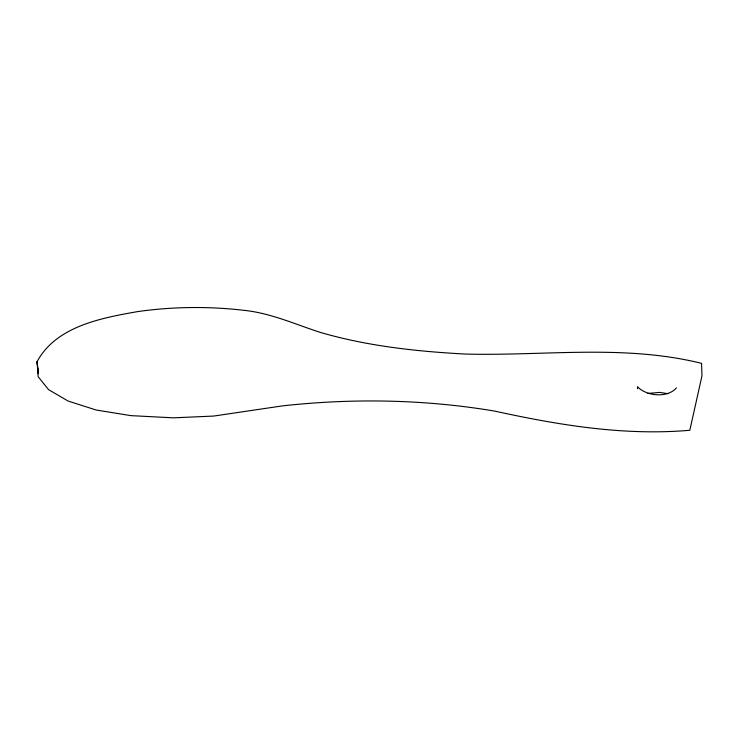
<?xml version="1.0" encoding="UTF-8"?>
<svg xmlns="http://www.w3.org/2000/svg" width="739" height="739" viewBox="0 0 739 739"><rect width="100%" height="100%" fill="white"/><g stroke="black" fill="none" stroke-linecap="round" stroke-linejoin="round"><path stroke-width="1.11" d="M676.425 387.938C667.428 398.275 646.348 396.252 637.424 386.673L637.591 388.779M647.752 393.453L659.733 392.4L667.973 393.702M37.726 367.81L38.373 373.592L37.107 361.583C56.395 326.111 101.603 317.964 137.685 311.59C172.88 306.602 208.647 306.223 243.962 310.325C270.391 313.068 294.528 323.968 319.488 332.153C366.747 346.046 416.002 351.385 465.034 354.046C543.941 356.152 623.744 344.06 701.551 363.339L701.967 375.883L689.82 430.274C624.002 435.982 558.638 425.073 494.594 411.078C424.629 399.337 352.983 398.09 282.51 405.877L213.7 416.066L173.388 417.831L130.84 415.632L96.107 410.006L68.164 401.065L48.58 389.656L38.142 376.687L37.107 361.583L37.44 365.121"/></g></svg>
